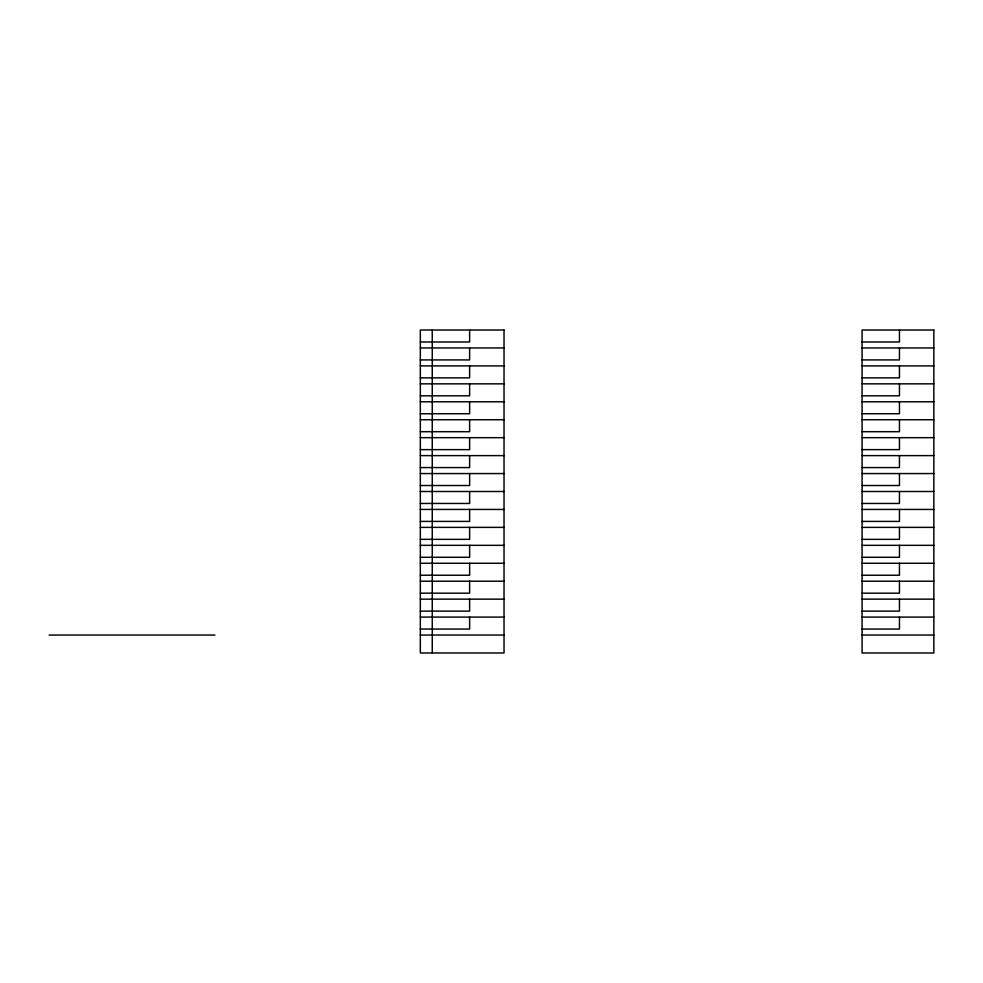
<?xml version="1.0" encoding="UTF-8"?>
<svg xmlns="http://www.w3.org/2000/svg" width="983" height="983" viewBox="0 0 983 983"><rect width="100%" height="100%" fill="white"/><g stroke="black" fill="none" stroke-linecap="round" stroke-linejoin="round"><path stroke-width="1.47" d="M420.331 341.986L469.628 341.986L469.628 330.018M862.079 341.986L899.457 341.986L899.457 330.018M420.331 347.957L504.021 347.957M862.079 347.957L933.85 347.957M420.331 359.925L469.628 359.925L469.628 347.957M862.079 359.925L899.457 359.925L899.457 347.957M420.331 365.909L504.021 365.909M862.079 365.909L933.85 365.909M420.331 377.865L469.628 377.865L469.628 365.909M862.079 377.865L899.457 377.865L899.457 365.909M420.331 383.849L504.021 383.849M862.079 383.849L933.85 383.849M420.331 395.805L469.628 395.805L469.628 383.849M862.079 395.805L899.457 395.805L899.457 383.849M420.331 401.789L504.021 401.789M862.079 401.789L933.85 401.789M420.331 413.745L469.628 413.745L469.628 401.789M862.079 413.745L899.457 413.745L899.457 401.789M420.331 419.729L504.021 419.729M862.079 419.729L933.85 419.729M420.331 431.697L469.628 431.697L469.628 419.729M862.079 431.697L899.457 431.697L899.457 419.729M420.331 437.668L504.021 437.668M862.079 437.668L933.85 437.668M420.331 449.636L469.628 449.636L469.628 437.668M862.079 449.636L899.457 449.636L899.457 437.668M420.331 455.62L504.021 455.62M862.079 455.62L933.85 455.62M420.331 467.576L469.628 467.576L469.628 455.62M862.079 467.576L899.457 467.576L899.457 455.62M420.331 473.56L504.021 473.56M862.079 473.56L933.85 473.56M420.331 485.516L469.628 485.516L469.628 473.56M862.079 485.516L899.457 485.516L899.457 473.56M420.331 491.5L504.021 491.5M862.079 491.5L933.85 491.5M420.331 503.456L469.628 503.456L469.628 491.5M862.079 503.456L899.457 503.456L899.457 491.5M420.331 509.44L504.021 509.44M862.079 509.44L933.85 509.44M420.331 521.408L469.628 521.408L469.628 509.44M862.079 521.408L899.457 521.408L899.457 509.44M420.331 527.38L504.021 527.38M862.079 527.38L933.85 527.38M420.331 539.348L469.628 539.348L469.628 527.38M862.079 539.348L899.457 539.348L899.457 527.38M420.331 545.332L504.021 545.332M862.079 545.332L933.85 545.332M420.331 557.287L469.628 557.287L469.628 545.332M862.079 557.287L899.457 557.287L899.457 545.332M420.331 563.271L504.021 563.271M862.079 563.271L933.85 563.271M420.331 575.227L469.628 575.227L469.628 563.271M862.079 575.227L899.457 575.227L899.457 563.271M420.331 581.211L504.021 581.211M862.079 581.211L933.85 581.211M420.331 593.179L469.628 593.179L469.628 581.211M862.079 593.179L899.457 593.179L899.457 581.211M420.331 599.151L504.021 599.151M862.079 599.151L933.85 599.151M420.331 611.119L469.628 611.119L469.628 599.151M862.079 611.119L899.457 611.119L899.457 599.151M420.331 617.091L504.021 617.091M862.079 617.091L933.85 617.091M420.331 629.059L469.628 629.059L469.628 617.091M862.079 629.059L899.457 629.059L899.457 617.091M49.15 635.043L214.945 635.043M420.331 635.043L504.021 635.043M862.079 635.043L933.85 635.043M432.25 330.018L432.25 652.982M504.021 330.018L420.331 330.018L420.331 652.982L504.021 652.982L504.021 330.018M933.85 330.018L862.079 330.018L862.079 652.982L933.85 652.982L933.85 330.018"/></g></svg>
